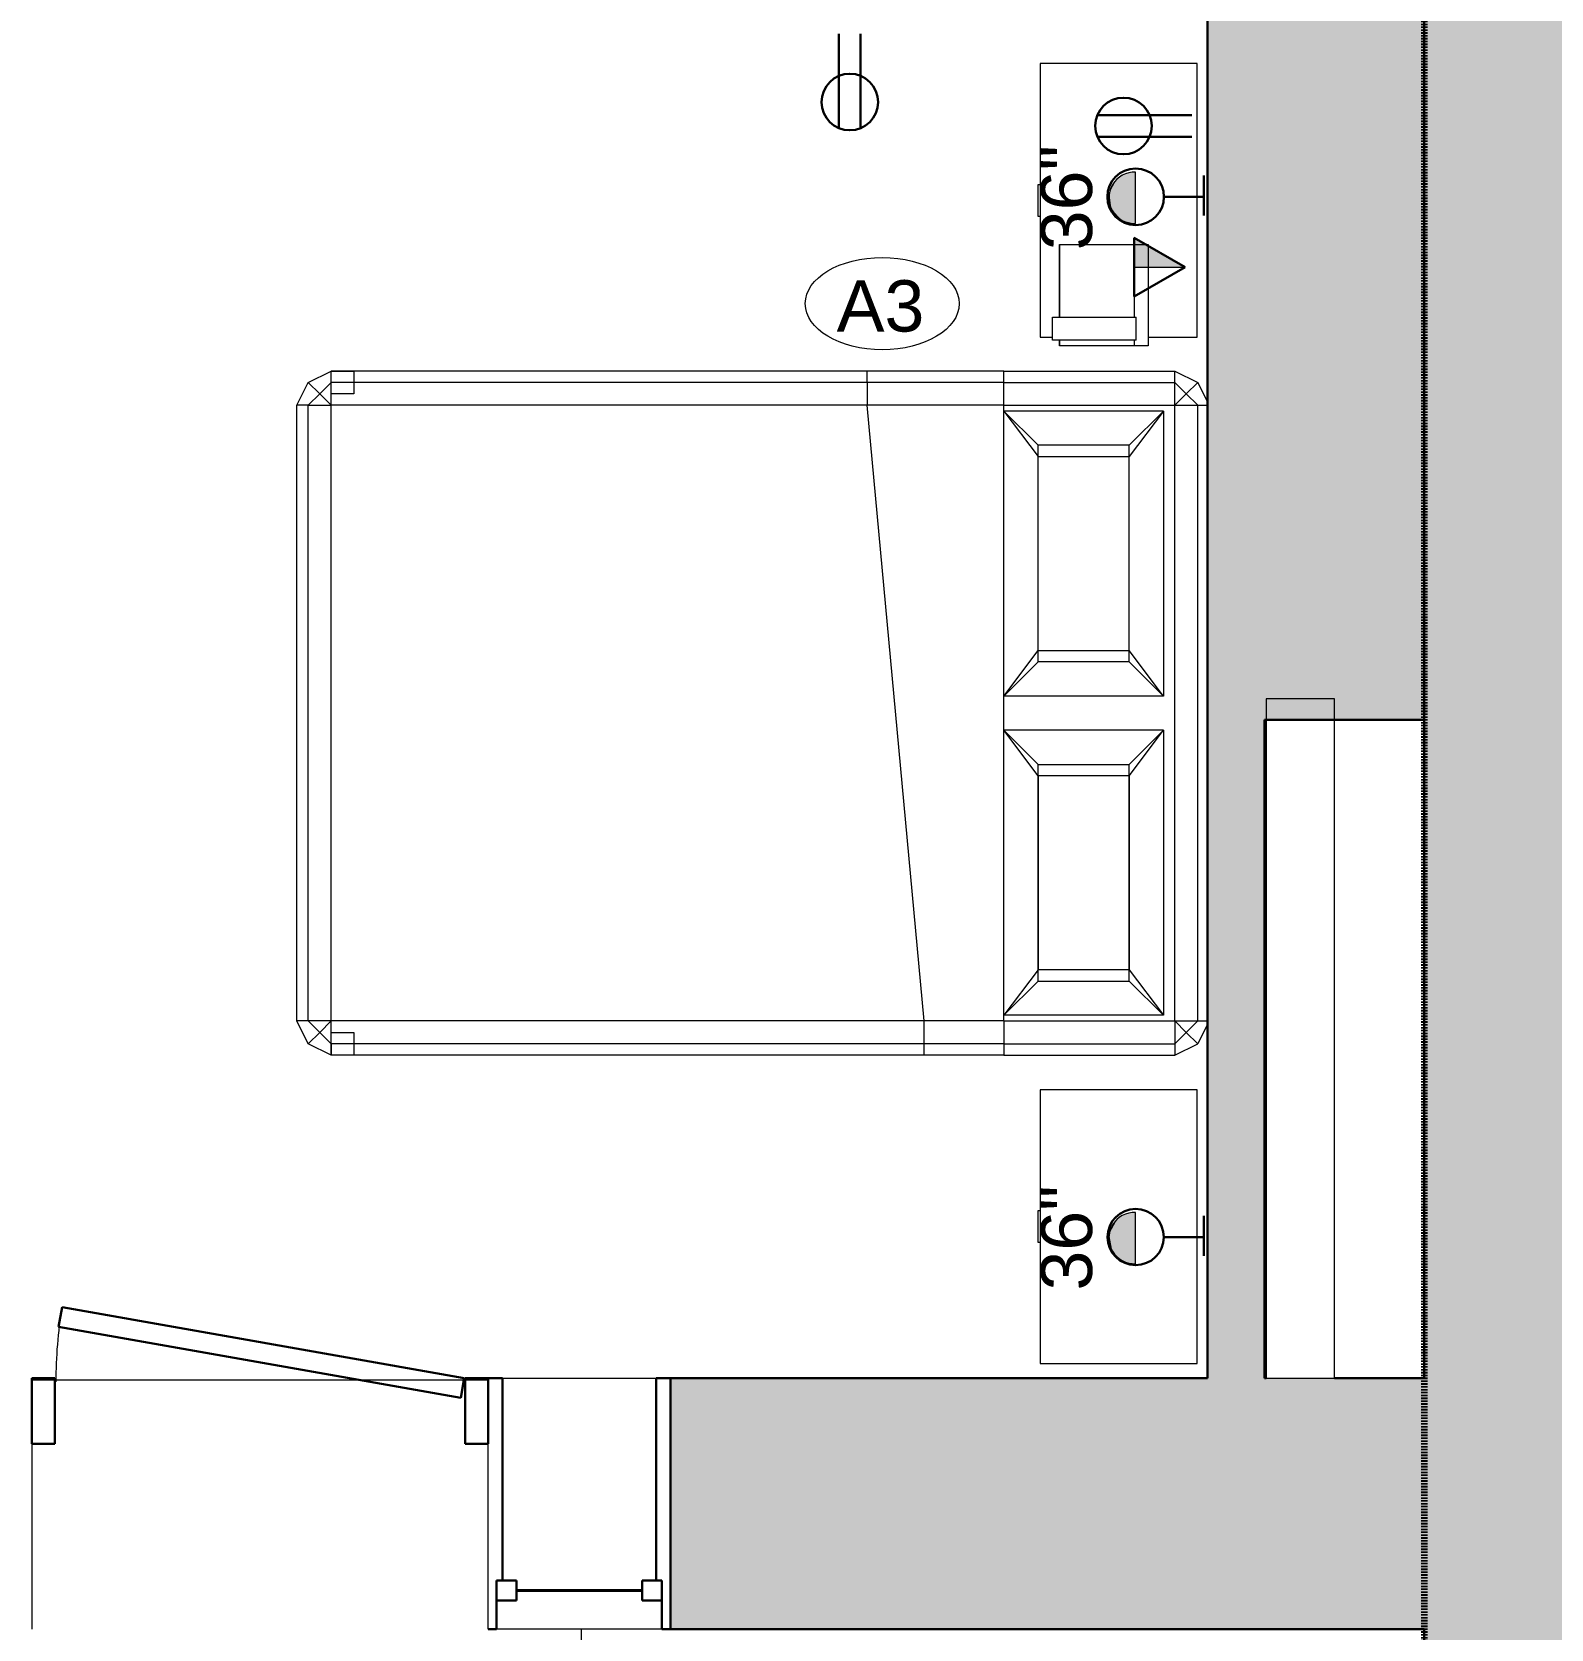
# Model space of a CAD drawing. Header units: inches. Extents: x -1176 to 1507, y -2563 to 978.
# Drawn here: x -120.4 to 12.8, y 84.5 to 224.5 of the extents above; entities that cross this region are included whole.
import ezdxf

# ---------------------------------------------------------------- set-up
doc = ezdxf.new("R2010")
doc.units = ezdxf.units.IN
doc.header["$MEASUREMENT"] = 0
doc.linetypes.add('Dash', pattern=[0.25, 0.125, -0.125])
doc.linetypes.add('Overhead 1_16_', pattern=[0.101562, 0.0625, -0.039062])
for name, color, linetype, lineweight in [('A-ANNO-MATC', 214, 'Dash', 140), ('A-ANNO-NOTE', 131, 'Continuous', 40), ('A-DOOR', 31, 'Continuous', 18), ('A-DOOR-FRAM', 31, 'Continuous', 30), ('A-FLOR', 192, 'Continuous', 18), ('A-FLOR-HRAL', 11, 'Continuous', 18), ('A-GLAZ', 151, 'Continuous', 18), ('A-WALL', 113, 'Continuous', 18), ('A-WALL-PATT', 111, 'Continuous', 18), ('G-IMPT', 8, 'Continuous', 9), ('I-FURN', 30, 'Continuous', 9), ('I-WALL', 2, 'Continuous', 18), ('Q-SPCQ', 91, 'Continuous', 9), ('Q-SPCQ-IDEN', 132, 'Continuous', 9), ('S-STRS', 31, 'Continuous', 18)]:
    doc.layers.add(name, color=color, linetype=linetype, lineweight=lineweight)
doc.styles.add('Arial', font='arial.ttf', dxfattribs={"height": 4.5})
doc.styles.add('Swis721 Lt BT', font='swissl.ttf', dxfattribs={"height": 4.5})

# ---------------------------------------------------------------- blocks, each defined once
blk = doc.blocks.new('Double Hung - 16_ x  6_ 6_-6975901-2nd Floor Power _ Signal')
at = {"layer": 'A-GLAZ', "lineweight": 30}
for p, q in [((-8, 11), (-7.25, 11)), ((-7.25, 6.75), (-7.25, 11)), ((7.25, 6.75), (7.25, 11)), ((8, 11), (7.25, 11)), ((-7.25, 8.5), (-7.25, 6.75)), ((-7.25, 8.5), (-5.5, 8.5)), ((-5.5, 8.5), (-5.5, 6.75)), ((5.5, 8.5), (5.5, 6.75)), ((7.25, 8.5), (5.5, 8.5)), ((7.25, 8.5), (7.25, 6.75)), ((-7.25, 6.75), (-5.5, 6.75)), ((-7.25, 6.75), (-6.75, 6.75)), ((-6.75, -11), (-6.75, 6.75)), ((7.25, 6.75), (5.5, 6.75)), ((6.75, 6.75), (7.25, 6.75)), ((6.75, 6.75), (6.75, -11)), ((-6.75, -11), (-8, -11)), ((6.75, -11), (8, -11))]:
    blk.add_line(p, q, dxfattribs=at)
at = {"layer": 'A-GLAZ', "lineweight": 40}
blk.add_line((-5.5, 7.625), (5.5, 7.625), dxfattribs=at)
blk = doc.blocks.new('Single Flush - D2 3_ X 8_-8252876-2nd Floor Power _ Signal')
at = {"layer": 'A-DOOR', "lineweight": 30}
for p, q in [((-17.36, 17.22), (-17.67, 15.5)), ((17.91, 11), (-17.36, 17.22)), ((-17.67, 15.5), (17.6, 9.28)), ((17.6, 9.28), (17.91, 11))]:
    blk.add_line(p, q, dxfattribs=at)
at = {"layer": 'A-DOOR', "lineweight": 9}
blk.add_arc((17.91, 11), 35.81, 170, 180.5, dxfattribs=at)
at = {"layer": 'A-DOOR-FRAM'}
for p, q in [((-20, 5.25), (-20, 11)), ((-20, 11), (-18, 11)), ((-18, 5.25), (-18, 11)), ((18, 5.25), (18, 11)), ((18, 11), (20, 11)), ((20, 5.25), (20, 11)), ((-20, 5.25), (-18, 5.25)), ((18, 5.25), (20, 5.25))]:
    blk.add_line(p, q, dxfattribs=at)
blk = doc.blocks.new('Bed_762 - 12ZBED04_dwg-V13-2nd Floor Power _ Signal')
at = {"layer": 'G-IMPT'}
for p, q in [((3.14, 57.27), (4, 59)), ((3.14, 57.27), (4, 59)), ((6, 60), (4, 59)), ((6, 60), (4, 59)), ((5, 58), (4, 59)), ((6, 59), (5, 58)), ((21, 60), (6, 60)), ((21, 60), (6, 60)), ((6, 59), (6, 60)), ((6, 57), (6, 59)), ((21, 59), (6, 59)), ((21, 60), (28, 60)), ((21, 60), (28, 60)), ((21, 59), (21, 60)), ((21, 57), (21, 59)), ((21, 59), (28, 59)), ((28, 60), (80, 60)), ((28, 60), (80, 60)), ((28, 60), (28, 59)), ((28, 59), (28, 57)), ((28, 59), (80, 59)), ((78, 58), (78, 60)), ((78, 58), (78, 60)), ((78, 60), (80, 60)), ((78, 60), (80, 60)), ((80, 60), (82, 59)), ((80, 60), (82, 59)), ((80, 59), (80, 60)), ((80, 60), (80, 58)), ((80, 60), (80, 58)), ((80, 59), (80, 57)), ((80, 59), (81, 58)), ((81, 58), (82, 59)), ((82, 59), (83, 57)), ((82, 59), (83, 57)), ((4, 57), (5, 58)), ((6, 57), (5, 58)), ((80, 58), (78, 58)), ((80, 58), (78, 58)), ((80, 57), (81, 58)), ((81, 58), (82, 57)), ((4, 57), (3.14, 57)), ((6, 57), (4, 57)), ((4, 57), (4, 3)), ((21, 57), (6, 57)), ((6, 57), (6, 3)), ((7, 31.5), (7, 56.5)), ((7, 56.5), (21, 56.5)), ((7, 56.5), (10, 53.5)), ((10, 52.5), (7, 56.5)), ((21, 56.5), (18, 53.5)), ((18, 52.5), (21, 56.5)), ((21, 57), (21, 56.5)), ((21, 57), (28, 57)), ((21, 56.5), (21, 31.5)), ((21, 56.5), (21, 31.5)), ((28, 57), (33, 3)), ((28, 57), (80, 57)), ((80, 57), (82, 57)), ((80, 57), (80, 3)), ((82, 57), (83, 57)), ((82, 57), (82, 3)), ((83, 57), (83, 3)), ((83, 57), (83, 3)), ((10, 53.5), (10, 52.5)), ((18, 53.5), (10, 53.5)), ((18, 53.5), (18, 52.5)), ((10, 52.5), (10, 35.5)), ((10, 35.5), (10, 52.5)), ((10, 52.5), (18, 52.5)), ((18, 52.5), (18, 35.5)), ((18, 35.5), (18, 52.5)), ((10, 35.5), (7, 31.5)), ((10, 35.5), (10, 34.5)), ((10, 35.5), (18, 35.5)), ((18, 35.5), (18, 34.5)), ((18, 35.5), (21, 31.5)), ((7, 31.5), (10, 34.5)), ((18, 34.5), (10, 34.5)), ((21, 31.5), (18, 34.5)), ((7, 31.5), (21, 31.5)), ((21, 31.5), (21, 28.5)), ((7, 3.5), (7, 28.5)), ((7, 28.5), (21, 28.5)), ((10, 25.5), (7, 28.5)), ((7, 28.5), (10, 24.5)), ((18, 25.5), (21, 28.5)), ((21, 28.5), (18, 24.5)), ((21, 28.5), (21, 3.5)), ((21, 28.5), (21, 3.5)), ((10, 25.5), (18, 25.5)), ((10, 25.5), (10, 24.5)), ((18, 25.5), (18, 24.5)), ((10, 24.5), (10, 7.5)), ((18, 24.5), (10, 24.5)), ((10, 24.5), (10, 7.5)), ((18, 24.5), (18, 7.5)), ((18, 24.5), (18, 7.5)), ((7, 3.5), (10, 7.5)), ((10, 7.5), (10, 6.5)), ((18, 7.5), (10, 7.5)), ((18, 7.5), (18, 6.5)), ((21, 3.5), (18, 7.5)), ((10, 6.5), (7, 3.5)), ((10, 6.5), (18, 6.5)), ((21, 3.5), (18, 6.5)), ((4, 3), (3.14, 3)), ((6, 3), (4, 3)), ((5, 2), (4, 3)), ((6, 3), (5, 2)), ((21, 3), (6, 3)), ((6, 3), (6, 1)), ((7, 3.5), (21, 3.5)), ((21, 3.5), (21, 3)), ((21, 3), (21, 1)), ((21, 3), (33, 3)), ((33, 1), (33, 3)), ((33, 3), (80, 3)), ((82, 3), (80, 3)), ((80, 3), (81, 2)), ((80, 3), (80, 1)), ((82, 3), (81, 2)), ((83, 3), (82, 1)), ((83, 3), (82, 1)), ((82, 3), (83, 3)), ((4, 1), (3.14, 2.73)), ((4, 1), (3.14, 2.73)), ((5, 2), (4, 1)), ((6, 1), (5, 2)), ((78, 0), (78, 2)), ((78, 0), (78, 2)), ((78, 2), (80, 2)), ((78, 2), (80, 2)), ((81, 2), (80, 1)), ((80, 2), (80, 0)), ((80, 2), (80, 0)), ((81, 2), (82, 1)), ((6, 0), (4, 1)), ((6, 0), (4, 1)), ((21, 1), (6, 1)), ((6, 1), (6, 0)), ((21, 0), (6, 0)), ((21, 1), (21, 0)), ((21, 1), (33, 1)), ((21, 0), (33, 0)), ((33, 1), (33, 0)), ((33, 1), (80, 1)), ((33, 0), (80, 0)), ((82, 1), (80, 0)), ((82, 1), (80, 0)), ((80, 1), (80, 0)), ((21, 0), (6, 0)), ((21, 0), (33, 0)), ((33, 0), (80, 0)), ((80, 0), (78, 0)), ((80, 0), (78, 0))]:
    blk.add_line(p, q, dxfattribs=at)
blk = doc.blocks.new('Bed_762 - Bed_762-V14-2nd Floor Power _ Signal')
blk.add_blockref('Bed_762 - 12ZBED04_dwg-V13-2nd Floor Power _ Signal', (0, 0))
blk = doc.blocks.new('Bed_Side_Table_5122 - T-4-6544423-2nd Floor Power _ Signal')
at = {"layer": 'I-FURN'}
for p, q in [((12, 3.99), (-12, 3.99)), ((-12, 3.99), (-12, -9.79)), ((12, -9.79), (12, 3.99)), ((-12, -9.79), (-1.38, -9.79)), ((-1.38, -9.79), (-1.38, -10)), ((-1.38, -9.79), (1.38, -9.79)), ((1.38, -10), (1.38, -9.79)), ((1.38, -9.79), (12, -9.79)), ((-1.38, -10), (1.38, -10))]:
    blk.add_line(p, q, dxfattribs=at)
blk = doc.blocks.new('Bed_Side_Table_5122 - T-4-V15-2nd Floor Power _ Signal')
at = {"layer": 'I-FURN'}
for p, q in [((12, 3.99), (-12, 3.99)), ((-12, 3.99), (-12, -9.79)), ((12, -0.32), (12, 3.99)), ((-12, -9.79), (-1.38, -9.79)), ((-1.38, -9.79), (-1.38, -10)), ((-1.38, -9.79), (1.38, -9.79)), ((1.38, -10), (1.38, -9.79)), ((1.38, -9.79), (12, -9.79)), ((12, -9.79), (12, -8.72)), ((-1.38, -10), (1.38, -10))]:
    blk.add_line(p, q, dxfattribs=at)
blk = doc.blocks.new('Top Rail Type - Top Rail_Internal_-V75-2nd Floor Power _ Signal')
at = {"layer": 'A-FLOR-HRAL', "linetype": 'Overhead 1_16_', "lineweight": 9}
for p, q in [((-146.22, 84.47), (-144.22, 84.47)), ((-146.22, 43.32), (-146.22, 84.47)), ((-144.22, 45.32), (-144.22, 84.47)), ((-135.22, 45.32), (-144.22, 45.32)), ((-69.51, 45.32), (-135.22, 45.32)), ((-135.22, 43.32), (-146.22, 43.32)), ((-68.58, 43.32), (-135.22, 43.32))]:
    blk.add_line(p, q, dxfattribs=at)
at = {"layer": 'A-FLOR-HRAL', "lineweight": 9}
for p, q in [((-72.22, 57.47), (-72.22, 55.47)), ((-72.22, 57.47), (-36.22, 57.47)), ((-36.22, 57.47), (-25.22, 57.47)), ((-25.22, 57.47), (-25.22, 48.32)), ((-72.22, 55.47), (-36.22, 55.47)), ((-36.22, 55.47), (-27.22, 55.47)), ((-27.22, 55.47), (-27.22, 48.32)), ((-27.22, 48.32), (-27.22, 45.32)), ((-25.22, 48.32), (-25.22, 43.32)), ((-69.51, 45.32), (-68.58, 43.32)), ((-30.22, 45.32), (-69.51, 45.32)), ((-27.22, 45.32), (-30.22, 45.32)), ((-30.22, 43.32), (-68.58, 43.32)), ((-25.22, 43.32), (-30.22, 43.32))]:
    blk.add_line(p, q, dxfattribs=at)
blk = doc.blocks.new('Speaker_Phone_6931 - Phone-7340356-2nd Floor Power _ Signal')
at = {"layer": 'Q-SPCQ'}
for p, q in [((-14.18, -4.45), (-5.3, -4.45)), ((-14.18, -12.24), (-14.18, -4.45)), ((-14.18, -4.45), (-5.3, -4.45)), ((-14.18, -12.24), (-14.18, -4.45)), ((-7.79, -6.51), (-7.79, -5.51)), ((-5.79, -5.51), (-7.79, -5.51)), ((-5.79, -5.51), (-5.79, -6.51)), ((-5.3, -4.45), (-5.3, -12.24)), ((-5.3, -4.45), (-5.3, -12.24)), ((-14.18, -5.69), (-7.79, -5.69)), ((-7.79, -12.85), (-7.79, -5.69)), ((-5.79, -5.69), (-5.3, -5.69)), ((-5.77, -5.69), (-5.77, -12.85)), ((-7.79, -12.24), (-14.18, -12.24)), ((-14.18, -12.24), (-7.79, -12.24)), ((-7.79, -12.85), (-7.79, -12.24)), ((-5.79, -12.24), (-5.3, -12.24)), ((-5.77, -12.24), (-5.77, -12.85)), ((-5.3, -12.24), (-5.77, -12.24)), ((-5.77, -12.85), (-7.79, -12.85)), ((-5.77, -12.85), (-7.79, -12.85))]:
    blk.add_line(p, q, dxfattribs=at)
blk = doc.blocks.new('Appliance_Specialty Equipment Tag - Standard-3515593-2nd Floor Power _ Signal')
at = {"layer": 'Q-SPCQ-IDEN'}
blk.add_ellipse((-0.0499, 0.0037), major_axis=(-0.1406, 0), ratio=0.600473, dxfattribs=at)

msp = doc.modelspace()

# ---------------------------------------------------------------- hatches: boundary and pattern name
at = {"layer": 'A-ANNO-NOTE', "lineweight": 9}
for points in [[(-25.89, 210.44), (-25.26, 211.61), (-25.78, 210.82)], [(-25.72, 209.04), (-25.26, 211.61), (-25.89, 210.44)], [(-25.78, 210.82), (-25.26, 211.61), (-25.42, 211.44)], [(-24.88, 208.1), (-25.26, 211.61), (-25.72, 209.04)], [(-25.26, 211.61), (-24.45, 212.12), (-24.88, 211.91)], [(-24.67, 207.98), (-24.45, 212.12), (-25.26, 211.61)], [(-24.67, 207.98), (-25.26, 211.61), (-24.88, 208.1)], [(-23.75, 207.75), (-24.45, 212.12), (-24.67, 207.98)], [(-23.75, 207.75), (-23.83, 212.25), (-24.45, 212.12)], [(-23.75, 207.75), (-23.59, 212.25), (-23.83, 212.25)], [(-23.75, 207.75), (-23.59, 207.75), (-23.59, 212.25)], [(-25.72, 209.04), (-25.89, 210.44), (-25.94, 209.96)], [(-25.72, 209.04), (-25.94, 209.96), (-25.88, 209.49)], [(-24.88, 208.1), (-25.72, 209.04), (-25.26, 208.39)], [(-23.75, 207.75), (-24.67, 207.98), (-24.07, 207.78)], [(-23.49, 203.93), (-19.25, 203.93), (-23.71, 206.5), (-23.71, 203.93)], [(-25.14, 117.04), (-24.67, 120.78), (-25.2, 120.42)], [(-24.38, 116.62), (-24.15, 120.96), (-25.14, 117.04)], [(-25.14, 117.04), (-24.15, 120.96), (-24.67, 120.78)], [(-23.99, 116.53), (-23.91, 121), (-24.38, 116.62)], [(-24.38, 116.62), (-23.91, 121), (-24.15, 120.96)], [(-23.67, 116.51), (-23.91, 121), (-23.99, 116.53)], [(-23.67, 116.51), (-23.67, 121.01), (-23.91, 121)], [(-23.67, 116.51), (-23.59, 116.51), (-23.67, 121.01)], [(-23.59, 116.51), (-23.59, 121.01), (-23.67, 121.01)], [(-25.64, 117.65), (-25.91, 119.12), (-25.94, 118.72)], [(-25.14, 117.04), (-25.2, 120.42), (-25.91, 119.12)], [(-25.91, 119.12), (-25.2, 120.42), (-25.47, 120.13)], [(-25.91, 119.12), (-25.47, 120.13), (-25.64, 119.86)], [(-25.91, 119.12), (-25.64, 119.86), (-25.81, 119.5)], [(-25.14, 117.04), (-25.91, 119.12), (-25.64, 117.65)], [(-25.64, 117.65), (-25.94, 118.72), (-25.93, 118.56)], [(-25.78, 117.94), (-25.93, 118.56), (-25.88, 118.25)], [(-25.64, 117.65), (-25.93, 118.56), (-25.78, 117.94)], [(-25.14, 117.04), (-25.64, 117.65), (-25.26, 117.15)], [(-24.38, 116.62), (-25.14, 117.04), (-25.01, 116.94)], [(-24.38, 116.62), (-25.01, 116.94), (-24.6, 116.7)]]:
    msp.add_hatch(color=256, dxfattribs=at).paths.add_polyline_path(points, flags=0)
at = {"layer": 'A-WALL-PATT', "lineweight": 9}
h = msp.add_hatch(color=7, dxfattribs=at)
h.paths.add_polyline_path([(1.72, -1.17), (18.22, -1.17), (18.22, 501.68), (1.72, 501.68), (1.72, 52.71)], flags=0)
h.paths.add_polyline_path([(18.22, 535.68), (18.22, 814.52), (1.72, 814.52), (1.72, 535.68)], flags=0)
for points in [[(-12.28, 164.21), (1.72, 164.21), (1.72, 256.29), (-17.28, 256.29), (-17.28, 164.21)], [(-17.28, 106.47), (-12.28, 106.47), (-12.28, 164.21), (-17.28, 164.21), (-17.28, 113.96)]]:
    msp.add_hatch(color=7, dxfattribs=at).paths.add_polyline_path(points, flags=0)
h = msp.add_hatch(color=7, dxfattribs=at)
h.paths.add_polyline_path([(-23.49, 84.47), (1.72, 84.47), (1.72, 106.47), (-64.38, 106.47), (-64.38, 84.47)], flags=0)
h.paths.add_polyline_path([(-136.38, 84.47), (-136.38, 106.47), (-255.44, 106.47), (-255.44, 96.47), (-314.7, 96.47), (-314.7, 106.47), (-421.98, 106.47), (-421.98, 84.47), (-314.7, 84.47), (-314.7, 95.47), (-255.44, 95.47), (-255.44, 84.47), (-208.51, 84.47)], flags=0)
h.paths.add_polyline_path([(-570.07, 84.47), (-493.47, 84.47), (-493.47, 106.47), (-570.07, 106.47), (-570.07, 105.94)], flags=0)

# ---------------------------------------------------------------- linework, layer by layer
at = {"layer": 'A-ANNO-MATC'}
msp.add_line((1.72, 857.52), (1.72, -90.48), dxfattribs=at)
at = {"layer": 'A-ANNO-NOTE', "lineweight": 30}
for p, q in [((-49.62, 224.38), (-49.62, 216.12)), ((-47.71, 224.38), (-47.71, 216.12)), ((-18.67, 217.26), (-26.94, 217.26)), ((-18.67, 215.34), (-26.94, 215.34)), ((-17.61, 208.45), (-17.61, 211.96)), ((-17.61, 210.09), (-21.12, 210.09)), ((-19.25, 203.93), (-23.71, 206.5)), ((-23.71, 201.35), (-23.71, 206.5)), ((-19.25, 203.93), (-23.71, 201.35)), ((-17.61, 117.21), (-17.61, 120.71)), ((-17.61, 118.84), (-21.12, 118.84))]:
    msp.add_line(p, q, dxfattribs=at)
at = {"layer": 'A-ANNO-NOTE', "lineweight": 9}
for p, q in [((-23.59, 207.75), (-23.59, 212.25)), ((-19.25, 203.93), (-23.71, 206.5)), ((-23.71, 206.5), (-23.71, 203.93)), ((-23.71, 203.93), (-19.25, 203.93)), ((-23.59, 116.51), (-23.59, 121.01))]:
    msp.add_line(p, q, dxfattribs=at)
at = {"layer": 'A-ANNO-NOTE', "lineweight": 30}
for centre, radius in [((-48.66, 218.4), 2.48), ((-24.66, 216.3), 2.48), ((-23.59, 210.09), 2.48), ((-23.59, 118.85), 2.47)]:
    msp.add_circle(centre, radius, dxfattribs=at)
at = {"layer": 'A-ANNO-NOTE', "lineweight": 9}
for centre in [(-23.69, 210), (-23.69, 118.76)]:
    msp.add_arc(centre, 2.25, 87.6427, 272.3573, dxfattribs=at)
at = {"layer": 'A-FLOR'}
msp.add_line((-120.38, 106.32), (-80.38, 106.32), dxfattribs=at)
at = {"layer": 'A-WALL', "color": 8, "lineweight": 30}
for p, q in [((1.72, 106.47), (1.72, 314.18)), ((-17.28, 256.29), (-17.28, 164.21)), ((-12.28, 164.21), (1.72, 164.21)), ((-17.28, 106.47), (-64.38, 106.47)), ((-64.38, 106.47), (-64.38, 84.47)), ((-12.15, 106.47), (-12.28, 106.47)), ((1.72, 106.47), (-6.15, 106.47)), ((-64.38, 84.47), (1.72, 84.47)), ((1.72, 84.47), (1.72, -1.17))]:
    msp.add_line(p, q, dxfattribs=at)
at = {"layer": 'A-WALL'}
for p, q in [((-12.15, 166.05), (-12.15, 106.47)), ((-6.15, 166.05), (-12.15, 166.05)), ((-6.15, 106.47), (-6.15, 166.05)), ((-12.15, 106.47), (-6.15, 106.47))]:
    msp.add_line(p, q, dxfattribs=at)
at = {"layer": 'A-WALL', "lineweight": 9}
for p, q in [((-120.38, 106.47), (-120.38, 84.47)), ((-80.38, 84.47), (-80.38, 106.47)), ((-80.38, 106.47), (-64.38, 106.47)), ((-64.38, 84.47), (-80.38, 84.47))]:
    msp.add_line(p, q, dxfattribs=at)
at = {"layer": 'I-WALL', "color": 8, "lineweight": 30}
for p, q in [((-17.28, 164.21), (-17.28, 106.47)), ((-12.28, 106.47), (-12.28, 164.21))]:
    msp.add_line(p, q, dxfattribs=at)
at = {"layer": 'S-STRS', "lineweight": 9}
msp.add_line((-72.22, 84.47), (-72.22, 82.47), dxfattribs=at)

# ---------------------------------------------------------------- block references
at = {"layer": 'A-DOOR'}
msp.add_blockref('Single Flush - D2 3_ X 8_-8252876-2nd Floor Power _ Signal', (-100.38, 95.47), dxfattribs=at)
at = {"layer": 'A-FLOR-HRAL', "lineweight": 9}
msp.add_blockref('Top Rail Type - Top Rail_Internal_-V75-2nd Floor Power _ Signal', (0, 0), dxfattribs=at)
at = {"layer": 'A-GLAZ', "rotation": 180}
msp.add_blockref('Double Hung - 16_ x  6_ 6_-6975901-2nd Floor Power _ Signal', (-72.38, 95.47), dxfattribs=at)
at = {"layer": 'I-FURN'}
for name, p, rotation in [('Bed_Side_Table_5122 - T-4-V15-2nd Floor Power _ Signal', (-22.18, 209.77), 270.0000000000001), ('Bed_762 - Bed_762-V14-2nd Floor Power _ Signal', (-14.15, 194.8), 180), ('Bed_Side_Table_5122 - T-4-6544423-2nd Floor Power _ Signal', (-22.18, 119.77), 270.0000000000001)]:
    msp.add_blockref(name, p, dxfattribs=dict(at, rotation=rotation))
at = {"layer": 'Q-SPCQ', "rotation": 269.9999999999997}
msp.add_blockref('Speaker_Phone_6931 - Phone-7340356-2nd Floor Power _ Signal', (-18.04, 191.73), dxfattribs=at)
at = {"layer": 'Q-SPCQ-IDEN', "xscale": 47.99999999999997, "yscale": 47.99999999999997, "zscale": 47.99999999999997}
msp.add_blockref('Appliance_Specialty Equipment Tag - Standard-3515593-2nd Floor Power _ Signal', (-43.42, 200.54), dxfattribs=at)

# ---------------------------------------------------------------- texts
at = {"layer": 'A-ANNO-NOTE', "lineweight": 9, "char_height": 4.5, "width": 10.302, "attachment_point": 1, "rotation": 90, "style": 'Swis721 Lt BT'}
for insert in [(-31.91, 205.4), (-31.91, 114.16)]:
    msp.add_mtext('36"', dxfattribs=dict(at, insert=insert))
at = {"layer": 'Q-SPCQ-IDEN', "insert": (-49.81, 202.77), "char_height": 4.5, "width": 9.393, "attachment_point": 1, "style": 'Arial'}
msp.add_mtext('A3', dxfattribs=at)

doc.saveas('drawing.dxf')
